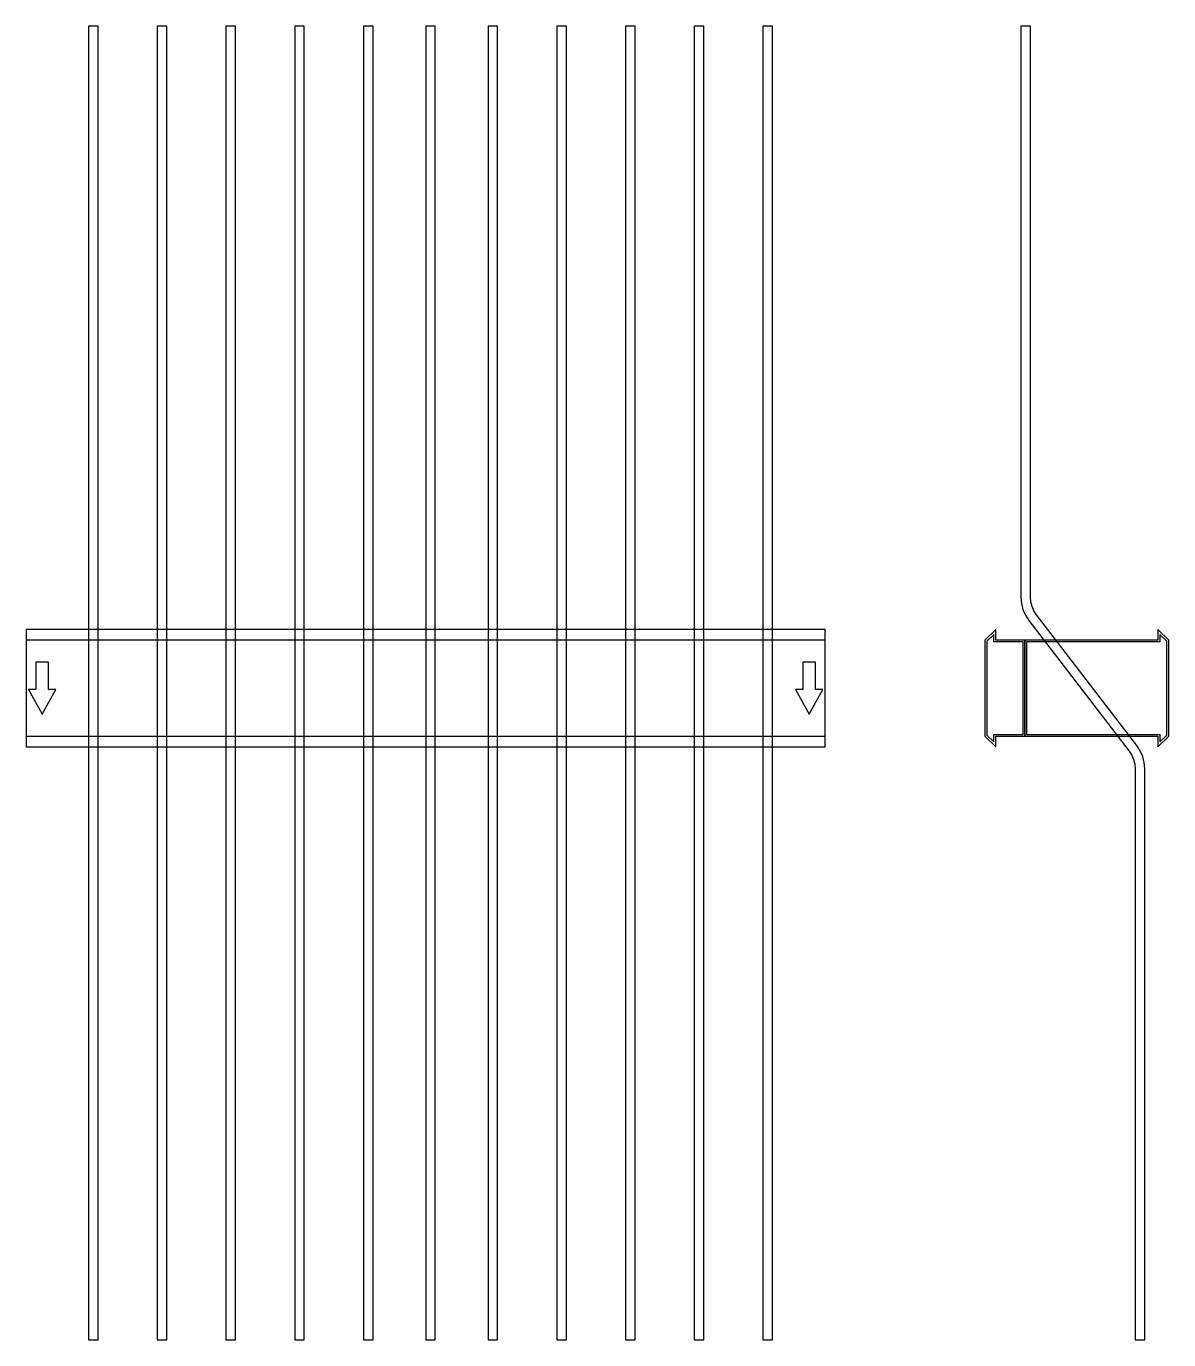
# Model space of a CAD drawing. Extents: x 0 to 1430, y -815 to 828.
import ezdxf

# ---------------------------------------------------------------- set-up
doc = ezdxf.new("R2010")
doc.units = 0
doc.layers.add('Halfen', color=7, linetype='CONTINUOUS')

msp = doc.modelspace()

# ---------------------------------------------------------------- linework, layer by layer
at = {"layer": 'Halfen', "color": 7}
for points in [[(90, -815.455), (90, 828.419), (78, 828.419), (78, -815.455)], [(176, -815.455), (176, 828.419), (164, 828.419), (164, -815.455)], [(262, -815.455), (262, 828.419), (250, 828.419), (250, -815.455)], [(348, -815.455), (348, 828.419), (336, 828.419), (336, -815.455)], [(434, -815.455), (434, 828.419), (422, 828.419), (422, -815.455)], [(512, -815.455), (512, 828.419), (500, 828.419), (500, -815.455)], [(590, -815.455), (590, 828.419), (578, 828.419), (578, -815.455)], [(676, -815.455), (676, 828.419), (664, 828.419), (664, -815.455)], [(762, -815.455), (762, 828.419), (750, 828.419), (750, -815.455)], [(848, -815.455), (848, 828.419), (836, 828.419), (836, -815.455)], [(934, -815.455), (934, 828.419), (922, 828.419), (922, -815.455)], [(1400, -815.455), (1400, -100.956), (1399.359, -93.137), (1397.453, -85.527), (1394.332, -78.329), (1390.081, -71.735), (1264.439, 92.004), (1261.251, 96.949), (1258.911, 102.348), (1257.481, 108.055), (1257, 113.919), (1257, 167.419), (1257, 828.419), (1245, 828.419), (1245, 167.419), (1245, 113.919), (1245.641, 106.101), (1247.547, 98.49), (1250.668, 91.292), (1254.919, 84.699), (1380.561, -79.04), (1383.749, -83.986), (1386.089, -89.384), (1387.519, -95.092), (1388, -100.956), (1388, -815.455)], [(0, -73.5), (1000, -73.5), (1000, 73.5), (0, 73.5)], [(1250, -60), (1250, 60), (1213.5, 60), (1213.5, 73.5), (1200, 60), (1200, -60), (1213.5, -73.5), (1213.5, -60)], [(1248, -58), (1248, 58), (1211, 58), (1211, 67.25), (1202.5, 58.75), (1202.5, -58.75), (1211, -67.25), (1211, -58)], [(1430, -60), (1430, 60), (1416.5, 73.5), (1416.5, 60), (1250, 60), (1250, -60), (1416.5, -60), (1416.5, -73.5)], [(1427.5, -58.75), (1427.5, 58.75), (1419, 67.25), (1419, 58), (1252, 58), (1252, -58), (1419, -58), (1419, -67.25)], [(0, -60), (1000, -60), (1000, 60), (0, 60)], [(20, -32.5), (37, -1.5), (28, -1.5), (28, 32.5), (12, 32.5), (12, -1.5), (3, -1.5)], [(980, -32.5), (997, -1.5), (988, -1.5), (988, 32.5), (972, 32.5), (972, -1.5), (963, -1.5)]]:
    msp.add_lwpolyline(points, close=True, dxfattribs=at)

doc.saveas('drawing.dxf')
